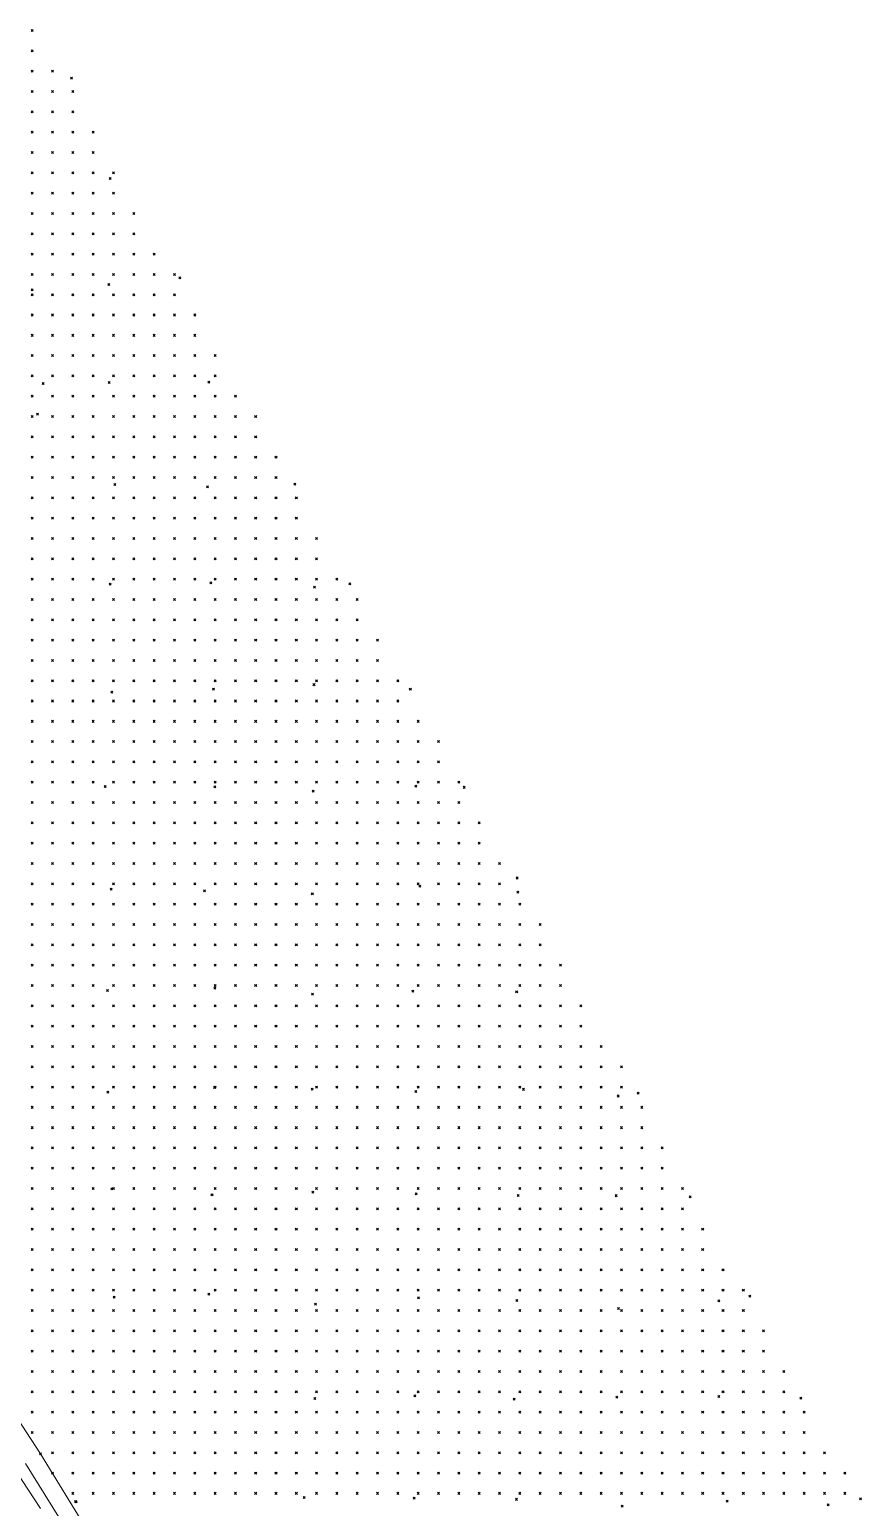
# Model space of a CAD drawing. Header units: metres. Extents: x 441556 to 446409, y 432338 to 461058.
# Drawn here: x 445681 to 445803.8, y 434278.6 to 434496.8 of the extents above; entities that cross this region are included whole.
import ezdxf

# ---------------------------------------------------------------- set-up
doc = ezdxf.new("R2010")
doc.units = ezdxf.units.M
doc.header["$MEASUREMENT"] = 0
doc.header["$PDMODE"] = 35
doc.header["$PDSIZE"] = 0.15
for name, color, linetype, lineweight in [('DTM-BRE-RevN_GRP_CANAL IRIGATIE SUS', 2, 'Continuous', 0), ('DTM-BRE-RevN_GRP_DRUM PAMANT', 2, 'Continuous', 0), ('DTM-NOK-RevN_LIDAR_co_lidar', 91, 'Continuous', 0), ('DTM-NOK-RevN_RTK', 32, 'Continuous', 0)]:
    doc.layers.add(name, color=color, linetype=linetype, lineweight=lineweight)

msp = doc.modelspace()

# ---------------------------------------------------------------- linework, layer by layer
at = {"layer": 'DTM-BRE-RevN_GRP_CANAL IRIGATIE SUS'}
msp.add_line((445671.96, 434294.577, 320.623), (445682.566, 434278.409, 320.563), dxfattribs=at)
at = {"layer": 'DTM-BRE-RevN_GRP_DRUM PAMANT'}
for p, q in [((445673.64, 434300.14, 320.837), (445682.562, 434286.523, 320.732)), ((445687.447, 434273.697, 320.593), (445680.342, 434285.06, 320.729)), ((445682.562, 434286.523, 320.732), (445689.482, 434275.172, 320.595))]:
    msp.add_line(p, q, dxfattribs=at)
at = {"layer": 'DTM-NOK-RevN_LIDAR_co_lidar'}
for p in [(445681.338, 434496.624, 322.3), (445681.338, 434493.625, 322.178), (445681.338, 434490.625, 322.179), (445684.337, 434490.625, 322.145), (445681.338, 434487.626, 322.082), (445684.337, 434487.626, 322.104), (445687.336, 434487.626, 322.151), (445681.338, 434484.626, 322.13), (445684.337, 434484.626, 322.138), (445687.336, 434484.626, 322.157), (445681.338, 434481.627, 322.114), (445684.337, 434481.627, 322.116), (445687.336, 434481.627, 322.066), (445690.336, 434481.627, 322.027), (445681.338, 434478.628, 321.892), (445684.337, 434478.628, 321.886), (445687.336, 434478.628, 321.924), (445690.336, 434478.628, 321.979), (445681.338, 434475.628, 321.89), (445684.337, 434475.628, 321.907), (445687.336, 434475.628, 321.937), (445690.336, 434475.628, 321.985), (445693.335, 434475.628, 322.053), (445681.338, 434472.629, 321.919), (445684.337, 434472.629, 321.902), (445687.336, 434472.629, 321.878), (445690.336, 434472.629, 321.867), (445693.335, 434472.629, 321.875), (445681.338, 434469.629, 321.78), (445684.337, 434469.629, 321.726), (445687.336, 434469.629, 321.719), (445690.336, 434469.629, 321.758), (445693.335, 434469.629, 321.839), (445696.335, 434469.629, 321.886), (445681.338, 434466.63, 321.599), (445684.337, 434466.63, 321.619), (445687.336, 434466.63, 321.691), (445690.336, 434466.63, 321.786), (445693.335, 434466.63, 321.873), (445696.335, 434466.63, 321.904), (445681.338, 434463.631, 321.542), (445684.337, 434463.631, 321.608), (445687.336, 434463.631, 321.69), (445690.336, 434463.631, 321.78), (445693.335, 434463.631, 321.857), (445696.335, 434463.631, 321.855), (445699.334, 434463.631, 321.836), (445681.338, 434460.631, 321.528), (445684.337, 434460.631, 321.631), (445687.336, 434460.631, 321.716), (445690.336, 434460.631, 321.747), (445693.335, 434460.631, 321.804), (445696.335, 434460.631, 321.806), (445699.334, 434460.631, 321.795), (445702.333, 434460.631, 321.811), (445681.338, 434457.632, 321.457), (445684.337, 434457.632, 321.53), (445687.336, 434457.632, 321.673), (445690.336, 434457.632, 321.739), (445693.335, 434457.632, 321.777), (445696.335, 434457.632, 321.785), (445699.334, 434457.632, 321.799), (445702.333, 434457.632, 321.788), (445681.338, 434454.633, 321.484), (445684.337, 434454.633, 321.534), (445687.336, 434454.633, 321.668), (445690.336, 434454.633, 321.745), (445693.335, 434454.633, 321.758), (445696.335, 434454.633, 321.713), (445699.334, 434454.633, 321.686), (445702.333, 434454.633, 321.669), (445705.333, 434454.633, 321.692), (445681.338, 434451.633, 321.529), (445684.337, 434451.633, 321.585), (445687.336, 434451.633, 321.575), (445690.336, 434451.633, 321.615), (445693.335, 434451.633, 321.642), (445696.335, 434451.633, 321.606), (445699.334, 434451.633, 321.568), (445702.333, 434451.633, 321.552), (445705.333, 434451.633, 321.613), (445681.338, 434448.634, 321.515), (445684.337, 434448.634, 321.574), (445687.336, 434448.634, 321.507), (445690.336, 434448.634, 321.551), (445693.335, 434448.634, 321.562), (445696.335, 434448.634, 321.563), (445699.334, 434448.634, 321.543), (445702.333, 434448.634, 321.602), (445705.333, 434448.634, 321.671), (445708.332, 434448.634, 321.744), (445681.338, 434445.634, 321.429), (445684.337, 434445.634, 321.469), (445687.336, 434445.634, 321.506), (445690.336, 434445.634, 321.532), (445693.335, 434445.634, 321.533), (445696.335, 434445.634, 321.541), (445699.334, 434445.634, 321.491), (445702.333, 434445.634, 321.501), (445705.333, 434445.634, 321.583), (445708.332, 434445.634, 321.657), (445681.338, 434442.635, 321.513), (445684.337, 434442.635, 321.474), (445687.336, 434442.635, 321.515), (445690.336, 434442.635, 321.46), (445693.335, 434442.635, 321.461), (445696.335, 434442.635, 321.485), (445699.334, 434442.635, 321.477), (445702.333, 434442.635, 321.447), (445705.333, 434442.635, 321.452), (445708.332, 434442.635, 321.521), (445711.331, 434442.635, 321.587), (445681.338, 434439.636, 321.395), (445684.337, 434439.636, 321.403), (445687.336, 434439.636, 321.401), (445690.336, 434439.636, 321.351), (445693.335, 434439.636, 321.338), (445696.335, 434439.636, 321.363), (445699.334, 434439.636, 321.431), (445702.333, 434439.636, 321.371), (445705.333, 434439.636, 321.41), (445708.332, 434439.636, 321.476), (445711.331, 434439.636, 321.506), (445714.331, 434439.636, 321.572), (445681.338, 434436.636, 321.318), (445684.337, 434436.636, 321.314), (445687.336, 434436.636, 321.259), (445690.336, 434436.636, 321.255), (445693.335, 434436.636, 321.24), (445696.335, 434436.636, 321.286), (445699.334, 434436.636, 321.344), (445702.333, 434436.636, 321.37), (445705.333, 434436.636, 321.407), (445708.332, 434436.636, 321.444), (445711.331, 434436.636, 321.452), (445714.331, 434436.636, 321.493), (445681.338, 434433.637, 321.313), (445684.337, 434433.637, 321.238), (445687.336, 434433.637, 321.204), (445690.336, 434433.637, 321.229), (445693.335, 434433.637, 321.223), (445696.335, 434433.637, 321.168), (445699.334, 434433.637, 321.227), (445702.333, 434433.637, 321.328), (445705.333, 434433.637, 321.301), (445708.332, 434433.637, 321.322), (445711.331, 434433.637, 321.403), (445714.331, 434433.637, 321.492), (445717.33, 434433.637, 321.555), (445681.338, 434430.637, 321.175), (445684.337, 434430.637, 321.113), (445687.336, 434430.637, 321.116), (445690.336, 434430.637, 321.158), (445693.335, 434430.637, 321.23), (445696.335, 434430.637, 321.214), (445699.334, 434430.637, 321.245), (445702.333, 434430.637, 321.275), (445705.333, 434430.637, 321.291), (445708.332, 434430.637, 321.312), (445711.331, 434430.637, 321.363), (445714.331, 434430.637, 321.438), (445717.33, 434430.637, 321.484), (445681.338, 434427.638, 321.12), (445684.337, 434427.638, 321.08), (445687.336, 434427.638, 321.02), (445690.336, 434427.638, 320.991), (445693.335, 434427.638, 321.095), (445696.335, 434427.638, 321.179), (445699.334, 434427.638, 321.256), (445702.333, 434427.638, 321.261), (445705.333, 434427.638, 321.313), (445708.332, 434427.638, 321.331), (445711.331, 434427.638, 321.356), (445714.331, 434427.638, 321.393), (445717.33, 434427.638, 321.371), (445720.33, 434427.638, 321.391), (445681.338, 434424.639, 321.11), (445684.337, 434424.639, 321.057), (445687.336, 434424.639, 320.971), (445690.336, 434424.639, 320.904), (445693.335, 434424.639, 320.956), (445696.335, 434424.639, 321.095), (445699.334, 434424.639, 321.185), (445702.333, 434424.639, 321.224), (445705.333, 434424.639, 321.27), (445708.332, 434424.639, 321.272), (445711.331, 434424.639, 321.226), (445714.331, 434424.639, 321.191), (445717.33, 434424.639, 321.236), (445720.33, 434424.639, 321.268), (445681.338, 434421.639, 321.046), (445684.337, 434421.639, 320.95), (445687.336, 434421.639, 320.898), (445690.336, 434421.639, 320.873), (445693.335, 434421.639, 320.904), (445696.335, 434421.639, 320.985), (445699.334, 434421.639, 321.039), (445702.333, 434421.639, 321.05), (445705.333, 434421.639, 321.052), (445708.332, 434421.639, 321.112), (445711.331, 434421.639, 321.108), (445714.331, 434421.639, 321.087), (445717.33, 434421.639, 321.149), (445720.33, 434421.639, 321.22), (445723.329, 434421.639, 321.333), (445681.338, 434418.64, 320.958), (445684.337, 434418.64, 320.928), (445687.336, 434418.64, 320.899), (445690.336, 434418.64, 320.926), (445693.335, 434418.64, 320.908), (445696.335, 434418.64, 320.897), (445699.334, 434418.64, 320.937), (445702.333, 434418.64, 320.976), (445705.333, 434418.64, 321.007), (445708.332, 434418.64, 321.014), (445711.331, 434418.64, 321.028), (445714.331, 434418.64, 321.081), (445717.33, 434418.64, 321.17), (445720.33, 434418.64, 321.266), (445723.329, 434418.64, 321.368), (445681.338, 434415.641, 320.959), (445684.337, 434415.641, 320.972), (445687.336, 434415.641, 320.984), (445690.336, 434415.641, 320.979), (445693.335, 434415.641, 320.968), (445696.335, 434415.641, 320.941), (445699.334, 434415.641, 320.952), (445702.333, 434415.641, 320.959), (445705.333, 434415.641, 320.998), (445708.332, 434415.641, 321.039), (445711.331, 434415.641, 321.095), (445714.331, 434415.641, 321.159), (445717.33, 434415.641, 321.243), (445720.33, 434415.641, 321.343), (445723.329, 434415.641, 321.391), (445726.328, 434415.641, 321.453), (445681.338, 434412.641, 321.076), (445684.337, 434412.641, 321.119), (445687.336, 434412.641, 321.084), (445690.336, 434412.641, 320.987), (445693.335, 434412.641, 321.027), (445696.335, 434412.641, 321.048), (445699.334, 434412.641, 321.044), (445702.333, 434412.641, 321.046), (445705.333, 434412.641, 321.032), (445708.332, 434412.641, 321.051), (445711.331, 434412.641, 321.139), (445714.331, 434412.641, 321.233), (445717.33, 434412.641, 321.347), (445720.33, 434412.641, 321.461), (445723.329, 434412.641, 321.408), (445726.328, 434412.641, 321.41), (445729.328, 434412.641, 321.432), (445681.338, 434409.642, 320.99), (445684.337, 434409.642, 320.944), (445687.336, 434409.642, 320.924), (445690.336, 434409.642, 320.931), (445693.335, 434409.642, 321.07), (445696.335, 434409.642, 321.075), (445699.334, 434409.642, 321.046), (445702.333, 434409.642, 321.061), (445705.333, 434409.642, 321.12), (445708.332, 434409.642, 321.193), (445711.331, 434409.642, 321.24), (445714.331, 434409.642, 321.301), (445717.33, 434409.642, 321.333), (445720.33, 434409.642, 321.36), (445723.329, 434409.642, 321.316), (445726.328, 434409.642, 321.306), (445729.328, 434409.642, 321.359), (445681.338, 434406.642, 320.888), (445684.337, 434406.642, 320.903), (445687.336, 434406.642, 320.94), (445690.336, 434406.642, 321.042), (445693.335, 434406.642, 321.144), (445696.335, 434406.642, 321.152), (445699.334, 434406.642, 321.067), (445702.333, 434406.642, 321.113), (445705.333, 434406.642, 321.186), (445708.332, 434406.642, 321.236), (445711.331, 434406.642, 321.288), (445714.331, 434406.642, 321.336), (445717.33, 434406.642, 321.328), (445720.33, 434406.642, 321.305), (445723.329, 434406.642, 321.289), (445726.328, 434406.642, 321.313), (445729.328, 434406.642, 321.362), (445732.327, 434406.642, 321.431), (445681.338, 434403.643, 320.898), (445684.337, 434403.643, 320.818), (445687.336, 434403.643, 320.85), (445690.336, 434403.643, 320.985), (445693.335, 434403.643, 321.155), (445696.335, 434403.643, 321.248), (445699.334, 434403.643, 321.191), (445702.333, 434403.643, 321.136), (445705.333, 434403.643, 321.17), (445708.332, 434403.643, 321.259), (445711.331, 434403.643, 321.339), (445714.331, 434403.643, 321.339), (445717.33, 434403.643, 321.317), (445720.33, 434403.643, 321.272), (445723.329, 434403.643, 321.287), (445726.328, 434403.643, 321.287), (445729.328, 434403.643, 321.312), (445732.327, 434403.643, 321.373), (445681.338, 434400.644, 320.73), (445684.337, 434400.644, 320.708), (445687.336, 434400.644, 320.758), (445690.336, 434400.644, 320.898), (445693.335, 434400.644, 321.06), (445696.335, 434400.644, 321.222), (445699.334, 434400.644, 321.234), (445702.333, 434400.644, 321.224), (445705.333, 434400.644, 321.277), (445708.332, 434400.644, 321.281), (445711.331, 434400.644, 321.304), (445714.331, 434400.644, 321.3), (445717.33, 434400.644, 321.272), (445720.33, 434400.644, 321.241), (445723.329, 434400.644, 321.274), (445726.328, 434400.644, 321.305), (445729.328, 434400.644, 321.295), (445732.327, 434400.644, 321.36), (445735.327, 434400.644, 321.427), (445681.338, 434397.644, 320.686), (445684.337, 434397.644, 320.759), (445687.336, 434397.644, 320.839), (445690.336, 434397.644, 320.893), (445693.335, 434397.644, 321.009), (445696.335, 434397.644, 321.094), (445699.334, 434397.644, 321.188), (445702.333, 434397.644, 321.269), (445705.333, 434397.644, 321.251), (445708.332, 434397.644, 321.225), (445711.331, 434397.644, 321.22), (445714.331, 434397.644, 321.251), (445717.33, 434397.644, 321.282), (445720.33, 434397.644, 321.304), (445723.329, 434397.644, 321.271), (445726.328, 434397.644, 321.33), (445729.328, 434397.644, 321.332), (445732.327, 434397.644, 321.318), (445735.327, 434397.644, 321.372), (445681.338, 434394.645, 320.673), (445684.337, 434394.645, 320.8), (445687.336, 434394.645, 320.874), (445690.336, 434394.645, 320.91), (445693.335, 434394.645, 320.991), (445696.335, 434394.645, 321.045), (445699.334, 434394.645, 321.037), (445702.333, 434394.645, 321.084), (445705.333, 434394.645, 321.157), (445708.332, 434394.645, 321.237), (445711.331, 434394.645, 321.254), (445714.331, 434394.645, 321.223), (445717.33, 434394.645, 321.226), (445720.33, 434394.645, 321.246), (445723.329, 434394.645, 321.239), (445726.328, 434394.645, 321.245), (445729.328, 434394.645, 321.237), (445732.327, 434394.645, 321.256), (445735.327, 434394.645, 321.346), (445738.326, 434394.645, 321.418), (445681.338, 434391.646, 320.807), (445684.337, 434391.646, 320.866), (445687.336, 434391.646, 320.855), (445690.336, 434391.646, 320.844), (445693.335, 434391.646, 320.902), (445696.335, 434391.646, 320.925), (445699.334, 434391.646, 320.961), (445702.333, 434391.646, 321.04), (445705.333, 434391.646, 321.122), (445708.332, 434391.646, 321.19), (445711.331, 434391.646, 321.14), (445714.331, 434391.646, 321.121), (445717.33, 434391.646, 321.13), (445720.33, 434391.646, 321.157), (445723.329, 434391.646, 321.142), (445726.328, 434391.646, 321.193), (445729.328, 434391.646, 321.239), (445732.327, 434391.646, 321.333), (445735.327, 434391.646, 321.405), (445738.326, 434391.646, 321.45), (445741.325, 434391.646, 321.474), (445681.338, 434388.646, 320.758), (445684.337, 434388.646, 320.789), (445687.336, 434388.646, 320.756), (445690.336, 434388.646, 320.763), (445693.335, 434388.646, 320.839), (445696.335, 434388.646, 320.878), (445699.334, 434388.646, 320.911), (445702.333, 434388.646, 320.97), (445705.333, 434388.646, 321.023), (445708.332, 434388.646, 321.048), (445711.331, 434388.646, 321.027), (445714.331, 434388.646, 321.064), (445717.33, 434388.646, 321.115), (445720.33, 434388.646, 321.115), (445723.329, 434388.646, 321.119), (445726.328, 434388.646, 321.123), (445729.328, 434388.646, 321.179), (445732.327, 434388.646, 321.227), (445735.327, 434388.646, 321.28), (445738.326, 434388.646, 321.349), (445741.325, 434388.646, 321.356), (445681.338, 434385.647, 320.721), (445684.337, 434385.647, 320.744), (445687.336, 434385.647, 320.754), (445690.336, 434385.647, 320.789), (445693.335, 434385.647, 320.826), (445696.335, 434385.647, 320.852), (445699.334, 434385.647, 320.835), (445702.333, 434385.647, 320.878), (445705.333, 434385.647, 320.945), (445708.332, 434385.647, 321.034), (445711.331, 434385.647, 321.075), (445714.331, 434385.647, 321.112), (445717.33, 434385.647, 321.1), (445720.33, 434385.647, 321.041), (445723.329, 434385.647, 320.963), (445726.328, 434385.647, 320.971), (445729.328, 434385.647, 321.055), (445732.327, 434385.647, 321.087), (445735.327, 434385.647, 321.14), (445738.326, 434385.647, 321.245), (445741.325, 434385.647, 321.32), (445744.325, 434385.647, 321.403), (445681.338, 434382.647, 320.774), (445684.337, 434382.647, 320.809), (445687.336, 434382.647, 320.742), (445690.336, 434382.647, 320.759), (445693.335, 434382.647, 320.797), (445696.335, 434382.647, 320.826), (445699.334, 434382.647, 320.894), (445702.333, 434382.647, 320.985), (445705.333, 434382.647, 321.021), (445708.332, 434382.647, 321.08), (445711.331, 434382.647, 321.071), (445714.331, 434382.647, 321.065), (445717.33, 434382.647, 321.001), (445720.33, 434382.647, 320.899), (445723.329, 434382.647, 320.809), (445726.328, 434382.647, 320.797), (445729.328, 434382.647, 320.918), (445732.327, 434382.647, 321.06), (445735.327, 434382.647, 321.176), (445738.326, 434382.647, 321.272), (445741.325, 434382.647, 321.363), (445744.325, 434382.647, 321.44), (445681.338, 434379.648, 320.832), (445684.337, 434379.648, 320.77), (445687.336, 434379.648, 320.727), (445690.336, 434379.648, 320.783), (445693.335, 434379.648, 320.805), (445696.335, 434379.648, 320.912), (445699.334, 434379.648, 320.996), (445702.333, 434379.648, 321.012), (445705.333, 434379.648, 320.914), (445708.332, 434379.648, 320.896), (445711.331, 434379.648, 320.877), (445714.331, 434379.648, 320.889), (445717.33, 434379.648, 320.841), (445720.33, 434379.648, 320.822), (445723.329, 434379.648, 320.801), (445726.328, 434379.648, 320.833), (445729.328, 434379.648, 320.915), (445732.327, 434379.648, 321.082), (445735.327, 434379.648, 321.168), (445738.326, 434379.648, 321.259), (445741.325, 434379.648, 321.337), (445744.325, 434379.648, 321.378), (445747.324, 434379.648, 321.455), (445681.338, 434376.649, 320.816), (445684.337, 434376.649, 320.745), (445687.336, 434376.649, 320.785), (445690.336, 434376.649, 320.865), (445693.335, 434376.649, 320.92), (445696.335, 434376.649, 321.053), (445699.334, 434376.649, 320.981), (445702.333, 434376.649, 320.888), (445705.333, 434376.649, 320.768), (445708.332, 434376.649, 320.791), (445711.331, 434376.649, 320.867), (445714.331, 434376.649, 320.909), (445717.33, 434376.649, 320.876), (445720.33, 434376.649, 320.791), (445723.329, 434376.649, 320.815), (445726.328, 434376.649, 320.872), (445729.328, 434376.649, 320.935), (445732.327, 434376.649, 321.035), (445735.327, 434376.649, 321.112), (445738.326, 434376.649, 321.186), (445741.325, 434376.649, 321.204), (445744.325, 434376.649, 321.243), (445747.324, 434376.649, 321.332), (445681.338, 434373.649, 320.83), (445684.337, 434373.649, 320.84), (445687.336, 434373.649, 320.863), (445690.336, 434373.649, 320.842), (445693.335, 434373.649, 320.874), (445696.335, 434373.649, 321.01), (445699.334, 434373.649, 320.858), (445702.333, 434373.649, 320.774), (445705.333, 434373.649, 320.798), (445708.332, 434373.649, 320.85), (445711.331, 434373.649, 320.855), (445714.331, 434373.649, 320.885), (445717.33, 434373.649, 320.867), (445720.33, 434373.649, 320.827), (445723.329, 434373.649, 320.865), (445726.328, 434373.649, 320.924), (445729.328, 434373.649, 320.946), (445732.327, 434373.649, 320.982), (445735.327, 434373.649, 321.025), (445738.326, 434373.649, 321.046), (445741.325, 434373.649, 321.057), (445744.325, 434373.649, 321.075), (445747.324, 434373.649, 321.08), (445750.323, 434373.649, 321.145), (445681.338, 434370.65, 320.884), (445684.337, 434370.65, 320.878), (445687.336, 434370.65, 320.825), (445690.336, 434370.65, 320.808), (445693.335, 434370.65, 320.721), (445696.335, 434370.65, 320.775), (445699.334, 434370.65, 320.73), (445702.333, 434370.65, 320.719), (445705.333, 434370.65, 320.786), (445708.332, 434370.65, 320.852), (445711.331, 434370.65, 320.87), (445714.331, 434370.65, 320.882), (445717.33, 434370.65, 320.833), (445720.33, 434370.65, 320.807), (445723.329, 434370.65, 320.846), (445726.328, 434370.65, 320.908), (445729.328, 434370.65, 320.918), (445732.327, 434370.65, 320.885), (445735.327, 434370.65, 320.868), (445738.326, 434370.65, 320.892), (445741.325, 434370.65, 320.921), (445744.325, 434370.65, 320.95), (445747.324, 434370.65, 320.98), (445750.323, 434370.65, 321.031), (445681.338, 434367.65, 320.864), (445684.337, 434367.65, 320.848), (445687.336, 434367.65, 320.758), (445690.336, 434367.65, 320.769), (445693.335, 434367.65, 320.683), (445696.335, 434367.65, 320.746), (445699.334, 434367.65, 320.753), (445702.333, 434367.65, 320.713), (445705.333, 434367.65, 320.786), (445708.332, 434367.65, 320.894), (445711.331, 434367.65, 320.867), (445714.331, 434367.65, 320.843), (445717.33, 434367.65, 320.775), (445720.33, 434367.65, 320.732), (445723.329, 434367.65, 320.71), (445726.328, 434367.65, 320.676), (445729.328, 434367.65, 320.662), (445732.327, 434367.65, 320.671), (445735.327, 434367.65, 320.769), (445738.326, 434367.65, 320.832), (445741.325, 434367.65, 320.946), (445744.325, 434367.65, 320.946), (445747.324, 434367.65, 320.963), (445750.323, 434367.65, 321.01), (445753.323, 434367.65, 321.017), (445681.338, 434364.651, 320.853), (445684.337, 434364.651, 320.811), (445687.336, 434364.651, 320.751), (445690.336, 434364.651, 320.725), (445693.335, 434364.651, 320.7), (445696.335, 434364.651, 320.767), (445699.334, 434364.651, 320.777), (445702.333, 434364.651, 320.727), (445705.333, 434364.651, 320.78), (445708.332, 434364.651, 320.855), (445711.331, 434364.651, 320.816), (445714.331, 434364.651, 320.776), (445717.33, 434364.651, 320.686), (445720.33, 434364.651, 320.562), (445723.329, 434364.651, 320.583), (445726.328, 434364.651, 320.594), (445729.328, 434364.651, 320.665), (445732.327, 434364.651, 320.694), (445735.327, 434364.651, 320.722), (445738.326, 434364.651, 320.81), (445741.325, 434364.651, 320.937), (445744.325, 434364.651, 320.964), (445747.324, 434364.651, 321.01), (445750.323, 434364.651, 321.032), (445753.323, 434364.651, 320.969), (445756.322, 434364.651, 320.93), (445681.338, 434361.652, 320.856), (445684.337, 434361.652, 320.785), (445687.336, 434361.652, 320.769), (445690.336, 434361.652, 320.769), (445693.335, 434361.652, 320.759), (445696.335, 434361.652, 320.833), (445699.334, 434361.652, 320.827), (445702.333, 434361.652, 320.707), (445705.333, 434361.652, 320.688), (445708.332, 434361.652, 320.681), (445711.331, 434361.652, 320.647), (445714.331, 434361.652, 320.579), (445717.33, 434361.652, 320.559), (445720.33, 434361.652, 320.632), (445723.329, 434361.652, 320.69), (445726.328, 434361.652, 320.686), (445729.328, 434361.652, 320.709), (445732.327, 434361.652, 320.741), (445735.327, 434361.652, 320.804), (445738.326, 434361.652, 320.845), (445741.325, 434361.652, 320.911), (445744.325, 434361.652, 320.945), (445747.324, 434361.652, 320.907), (445750.323, 434361.652, 320.875), (445753.323, 434361.652, 320.883), (445756.322, 434361.652, 320.897), (445681.338, 434358.652, 320.91), (445684.337, 434358.652, 320.875), (445687.336, 434358.652, 320.82), (445690.336, 434358.652, 320.804), (445693.335, 434358.652, 320.769), (445696.335, 434358.652, 320.699), (445699.334, 434358.652, 320.643), (445702.333, 434358.652, 320.632), (445705.333, 434358.652, 320.685), (445708.332, 434358.652, 320.609), (445711.331, 434358.652, 320.547), (445714.331, 434358.652, 320.491), (445717.33, 434358.652, 320.528), (445720.33, 434358.652, 320.584), (445723.329, 434358.652, 320.754), (445726.328, 434358.652, 320.789), (445729.328, 434358.652, 320.769), (445732.327, 434358.652, 320.766), (445735.327, 434358.652, 320.8), (445738.326, 434358.652, 320.702), (445741.325, 434358.652, 320.628), (445744.325, 434358.652, 320.66), (445747.324, 434358.652, 320.731), (445750.323, 434358.652, 320.733), (445753.323, 434358.652, 320.761), (445756.322, 434358.652, 320.681), (445759.322, 434358.652, 320.563), (445681.338, 434355.653, 320.952), (445684.337, 434355.653, 320.939), (445687.336, 434355.653, 320.956), (445690.336, 434355.653, 320.799), (445693.335, 434355.653, 320.685), (445696.335, 434355.653, 320.571), (445699.334, 434355.653, 320.561), (445702.333, 434355.653, 320.647), (445705.333, 434355.653, 320.732), (445708.332, 434355.653, 320.559), (445711.331, 434355.653, 320.46), (445714.331, 434355.653, 320.44), (445717.33, 434355.653, 320.464), (445720.33, 434355.653, 320.584), (445723.329, 434355.653, 320.678), (445726.328, 434355.653, 320.743), (445729.328, 434355.653, 320.736), (445732.327, 434355.653, 320.595), (445735.327, 434355.653, 320.586), (445738.326, 434355.653, 320.565), (445741.325, 434355.653, 320.527), (445744.325, 434355.653, 320.488), (445747.324, 434355.653, 320.507), (445750.323, 434355.653, 320.52), (445753.323, 434355.653, 320.558), (445756.322, 434355.653, 320.55), (445759.322, 434355.653, 320.597), (445681.338, 434352.654, 320.914), (445684.337, 434352.654, 320.886), (445687.336, 434352.654, 320.901), (445690.336, 434352.654, 320.739), (445693.335, 434352.654, 320.548), (445696.335, 434352.654, 320.52), (445699.334, 434352.654, 320.582), (445702.333, 434352.654, 320.752), (445705.333, 434352.654, 320.733), (445708.332, 434352.654, 320.516), (445711.331, 434352.654, 320.389), (445714.331, 434352.654, 320.334), (445717.33, 434352.654, 320.406), (445720.33, 434352.654, 320.614), (445723.329, 434352.654, 320.665), (445726.328, 434352.654, 320.608), (445729.328, 434352.654, 320.549), (445732.327, 434352.654, 320.46), (445735.327, 434352.654, 320.442), (445738.326, 434352.654, 320.486), (445741.325, 434352.654, 320.463), (445744.325, 434352.654, 320.416), (445747.324, 434352.654, 320.449), (445750.323, 434352.654, 320.532), (445753.323, 434352.654, 320.548), (445756.322, 434352.654, 320.541), (445759.322, 434352.654, 320.569), (445762.321, 434352.654, 320.599), (445681.338, 434349.654, 321.012), (445684.337, 434349.654, 320.941), (445687.336, 434349.654, 320.973), (445690.336, 434349.654, 320.823), (445693.335, 434349.654, 320.541), (445696.335, 434349.654, 320.514), (445699.334, 434349.654, 320.552), (445702.333, 434349.654, 320.64), (445705.333, 434349.654, 320.515), (445708.332, 434349.654, 320.345), (445711.331, 434349.654, 320.313), (445714.331, 434349.654, 320.379), (445717.33, 434349.654, 320.44), (445720.33, 434349.654, 320.564), (445723.329, 434349.654, 320.607), (445726.328, 434349.654, 320.513), (445729.328, 434349.654, 320.466), (445732.327, 434349.654, 320.35), (445735.327, 434349.654, 320.347), (445738.326, 434349.654, 320.415), (445741.325, 434349.654, 320.433), (445744.325, 434349.654, 320.406), (445747.324, 434349.654, 320.385), (445750.323, 434349.654, 320.488), (445753.323, 434349.654, 320.472), (445756.322, 434349.654, 320.47), (445759.322, 434349.654, 320.549), (445762.321, 434349.654, 320.631), (445681.338, 434346.655, 321.172), (445684.337, 434346.655, 321.112), (445687.336, 434346.655, 321.036), (445690.336, 434346.655, 320.907), (445693.335, 434346.655, 320.667), (445696.335, 434346.655, 320.512), (445699.334, 434346.655, 320.619), (445702.333, 434346.655, 320.656), (445705.333, 434346.655, 320.474), (445708.332, 434346.655, 320.309), (445711.331, 434346.655, 320.355), (445714.331, 434346.655, 320.376), (445717.33, 434346.655, 320.341), (445720.33, 434346.655, 320.413), (445723.329, 434346.655, 320.521), (445726.328, 434346.655, 320.322), (445729.328, 434346.655, 320.271), (445732.327, 434346.655, 320.28), (445735.327, 434346.655, 320.409), (445738.326, 434346.655, 320.429), (445741.325, 434346.655, 320.381), (445744.325, 434346.655, 320.37), (445747.324, 434346.655, 320.442), (445750.323, 434346.655, 320.522), (445753.323, 434346.655, 320.488), (445756.322, 434346.655, 320.462), (445759.322, 434346.655, 320.499), (445762.321, 434346.655, 320.597), (445765.32, 434346.655, 320.672), (445681.338, 434343.655, 321.222), (445684.337, 434343.655, 321.129), (445687.336, 434343.655, 320.935), (445690.336, 434343.655, 320.739), (445693.335, 434343.655, 320.581), (445696.335, 434343.655, 320.496), (445699.334, 434343.655, 320.534), (445702.333, 434343.655, 320.726), (445705.333, 434343.655, 320.643), (445708.332, 434343.655, 320.431), (445711.331, 434343.655, 320.291), (445714.331, 434343.655, 320.219), (445717.33, 434343.655, 320.223), (445720.33, 434343.655, 320.249), (445723.329, 434343.655, 320.333), (445726.328, 434343.655, 320.372), (445729.328, 434343.655, 320.275), (445732.327, 434343.655, 320.293), (445735.327, 434343.655, 320.354), (445738.326, 434343.655, 320.399), (445741.325, 434343.655, 320.427), (445744.325, 434343.655, 320.44), (445747.324, 434343.655, 320.46), (445750.323, 434343.655, 320.476), (445753.323, 434343.655, 320.487), (445756.322, 434343.655, 320.462), (445759.322, 434343.655, 320.467), (445762.321, 434343.655, 320.508), (445765.32, 434343.655, 320.565), (445768.32, 434343.655, 320.605), (445681.338, 434340.656, 320.919), (445684.337, 434340.656, 320.764), (445687.336, 434340.656, 320.695), (445690.336, 434340.656, 320.655), (445693.335, 434340.656, 320.649), (445696.335, 434340.656, 320.653), (445699.334, 434340.656, 320.534), (445702.333, 434340.656, 320.715), (445705.333, 434340.656, 320.657), (445708.332, 434340.656, 320.418), (445711.331, 434340.656, 320.296), (445714.331, 434340.656, 320.168), (445717.33, 434340.656, 320.196), (445720.33, 434340.656, 320.252), (445723.329, 434340.656, 320.335), (445726.328, 434340.656, 320.344), (445729.328, 434340.656, 320.307), (445732.327, 434340.656, 320.285), (445735.327, 434340.656, 320.337), (445738.326, 434340.656, 320.416), (445741.325, 434340.656, 320.459), (445744.325, 434340.656, 320.481), (445747.324, 434340.656, 320.473), (445750.323, 434340.656, 320.47), (445753.323, 434340.656, 320.442), (445756.322, 434340.656, 320.467), (445759.322, 434340.656, 320.475), (445762.321, 434340.656, 320.469), (445765.32, 434340.656, 320.51), (445768.32, 434340.656, 320.58), (445681.338, 434337.657, 320.819), (445684.337, 434337.657, 320.604), (445687.336, 434337.657, 320.609), (445690.336, 434337.657, 320.708), (445693.335, 434337.657, 320.775), (445696.335, 434337.657, 320.668), (445699.334, 434337.657, 320.458), (445702.333, 434337.657, 320.468), (445705.333, 434337.657, 320.602), (445708.332, 434337.657, 320.65), (445711.331, 434337.657, 320.543), (445714.331, 434337.657, 320.329), (445717.33, 434337.657, 320.341), (445720.33, 434337.657, 320.324), (445723.329, 434337.657, 320.412), (445726.328, 434337.657, 320.478), (445729.328, 434337.657, 320.372), (445732.327, 434337.657, 320.319), (445735.327, 434337.657, 320.378), (445738.326, 434337.657, 320.394), (445741.325, 434337.657, 320.413), (445744.325, 434337.657, 320.42), (445747.324, 434337.657, 320.418), (445750.323, 434337.657, 320.392), (445753.323, 434337.657, 320.423), (445756.322, 434337.657, 320.485), (445759.322, 434337.657, 320.48), (445762.321, 434337.657, 320.473), (445765.32, 434337.657, 320.525), (445768.32, 434337.657, 320.569), (445771.319, 434337.657, 320.628), (445681.338, 434334.657, 320.958), (445684.337, 434334.657, 320.856), (445687.336, 434334.657, 320.666), (445690.336, 434334.657, 320.675), (445693.335, 434334.657, 320.645), (445696.335, 434334.657, 320.577), (445699.334, 434334.657, 320.652), (445702.333, 434334.657, 320.774), (445705.333, 434334.657, 320.768), (445708.332, 434334.657, 320.67), (445711.331, 434334.657, 320.395), (445714.331, 434334.657, 320.399), (445717.33, 434334.657, 320.477), (445720.33, 434334.657, 320.492), (445723.329, 434334.657, 320.55), (445726.328, 434334.657, 320.51), (445729.328, 434334.657, 320.433), (445732.327, 434334.657, 320.401), (445735.327, 434334.657, 320.326), (445738.326, 434334.657, 320.3), (445741.325, 434334.657, 320.318), (445744.325, 434334.657, 320.349), (445747.324, 434334.657, 320.375), (445750.323, 434334.657, 320.423), (445753.323, 434334.657, 320.442), (445756.322, 434334.657, 320.442), (445759.322, 434334.657, 320.434), (445762.321, 434334.657, 320.439), (445765.32, 434334.657, 320.462), (445768.32, 434334.657, 320.517), (445771.319, 434334.657, 320.638), (445681.338, 434331.658, 321.18), (445684.337, 434331.658, 321.09), (445687.336, 434331.658, 320.703), (445690.336, 434331.658, 320.563), (445693.335, 434331.658, 320.595), (445696.335, 434331.658, 320.67), (445699.334, 434331.658, 320.842), (445702.333, 434331.658, 320.816), (445705.333, 434331.658, 320.631), (445708.332, 434331.658, 320.591), (445711.331, 434331.658, 320.536), (445714.331, 434331.658, 320.541), (445717.33, 434331.658, 320.549), (445720.33, 434331.658, 320.499), (445723.329, 434331.658, 320.437), (445726.328, 434331.658, 320.423), (445729.328, 434331.658, 320.458), (445732.327, 434331.658, 320.475), (445735.327, 434331.658, 320.363), (445738.326, 434331.658, 320.317), (445741.325, 434331.658, 320.354), (445744.325, 434331.658, 320.368), (445747.324, 434331.658, 320.397), (445750.323, 434331.658, 320.459), (445753.323, 434331.658, 320.439), (445756.322, 434331.658, 320.428), (445759.322, 434331.658, 320.467), (445762.321, 434331.658, 320.479), (445765.32, 434331.658, 320.494), (445768.32, 434331.658, 320.516), (445771.319, 434331.658, 320.598), (445774.319, 434331.658, 320.625), (445681.338, 434328.658, 321.033), (445684.337, 434328.658, 320.726), (445687.336, 434328.658, 320.729), (445690.336, 434328.658, 320.834), (445693.335, 434328.658, 320.76), (445696.335, 434328.658, 320.652), (445699.334, 434328.658, 320.7), (445702.333, 434328.658, 320.691), (445705.333, 434328.658, 320.687), (445708.332, 434328.658, 320.683), (445711.331, 434328.658, 320.652), (445714.331, 434328.658, 320.525), (445717.33, 434328.658, 320.453), (445720.33, 434328.658, 320.42), (445723.329, 434328.658, 320.424), (445726.328, 434328.658, 320.403), (445729.328, 434328.658, 320.389), (445732.327, 434328.658, 320.384), (445735.327, 434328.658, 320.348), (445738.326, 434328.658, 320.303), (445741.325, 434328.658, 320.346), (445744.325, 434328.658, 320.344), (445747.324, 434328.658, 320.381), (445750.323, 434328.658, 320.424), (445753.323, 434328.658, 320.456), (445756.322, 434328.658, 320.533), (445759.322, 434328.658, 320.668), (445762.321, 434328.658, 320.592), (445765.32, 434328.658, 320.581), (445768.32, 434328.658, 320.524), (445771.319, 434328.658, 320.493), (445774.319, 434328.658, 320.521), (445681.338, 434325.659, 320.793), (445684.337, 434325.659, 320.845), (445687.336, 434325.659, 320.926), (445690.336, 434325.659, 320.871), (445693.335, 434325.659, 320.654), (445696.335, 434325.659, 320.676), (445699.334, 434325.659, 320.7), (445702.333, 434325.659, 320.68), (445705.333, 434325.659, 320.65), (445708.332, 434325.659, 320.577), (445711.331, 434325.659, 320.488), (445714.331, 434325.659, 320.498), (445717.33, 434325.659, 320.473), (445720.33, 434325.659, 320.433), (445723.329, 434325.659, 320.417), (445726.328, 434325.659, 320.458), (445729.328, 434325.659, 320.469), (445732.327, 434325.659, 320.422), (445735.327, 434325.659, 320.387), (445738.326, 434325.659, 320.393), (445741.325, 434325.659, 320.404), (445744.325, 434325.659, 320.395), (445747.324, 434325.659, 320.402), (445750.323, 434325.659, 320.475), (445753.323, 434325.659, 320.448), (445756.322, 434325.659, 320.478), (445759.322, 434325.659, 320.523), (445762.321, 434325.659, 320.479), (445765.32, 434325.659, 320.468), (445768.32, 434325.659, 320.477), (445771.319, 434325.659, 320.492), (445774.319, 434325.659, 320.509), (445777.318, 434325.659, 320.527), (445681.338, 434322.66, 320.995), (445684.337, 434322.66, 321.092), (445687.336, 434322.66, 321.117), (445690.336, 434322.66, 320.84), (445693.335, 434322.66, 320.719), (445696.335, 434322.66, 320.736), (445699.334, 434322.66, 320.656), (445702.333, 434322.66, 320.562), (445705.333, 434322.66, 320.473), (445708.332, 434322.66, 320.416), (445711.331, 434322.66, 320.387), (445714.331, 434322.66, 320.323), (445717.33, 434322.66, 320.291), (445720.33, 434322.66, 320.453), (445723.329, 434322.66, 320.766), (445726.328, 434322.66, 320.701), (445729.328, 434322.66, 320.549), (445732.327, 434322.66, 320.425), (445735.327, 434322.66, 320.44), (445738.326, 434322.66, 320.502), (445741.325, 434322.66, 320.461), (445744.325, 434322.66, 320.477), (445747.324, 434322.66, 320.485), (445750.323, 434322.66, 320.512), (445753.323, 434322.66, 320.487), (445756.322, 434322.66, 320.47), (445759.322, 434322.66, 320.49), (445762.321, 434322.66, 320.507), (445765.32, 434322.66, 320.506), (445768.32, 434322.66, 320.51), (445771.319, 434322.66, 320.484), (445774.319, 434322.66, 320.419), (445777.318, 434322.66, 320.41), (445681.338, 434319.66, 321.128), (445684.337, 434319.66, 321.166), (445687.336, 434319.66, 321.285), (445690.336, 434319.66, 321.156), (445693.335, 434319.66, 320.651), (445696.335, 434319.66, 320.51), (445699.334, 434319.66, 320.531), (445702.333, 434319.66, 320.473), (445705.333, 434319.66, 320.335), (445708.332, 434319.66, 320.199), (445711.331, 434319.66, 320.15), (445714.331, 434319.66, 320.229), (445717.33, 434319.66, 320.497), (445720.33, 434319.66, 320.847), (445723.329, 434319.66, 320.955), (445726.328, 434319.66, 320.745), (445729.328, 434319.66, 320.638), (445732.327, 434319.66, 320.463), (445735.327, 434319.66, 320.379), (445738.326, 434319.66, 320.447), (445741.325, 434319.66, 320.448), (445744.325, 434319.66, 320.518), (445747.324, 434319.66, 320.542), (445750.323, 434319.66, 320.555), (445753.323, 434319.66, 320.514), (445756.322, 434319.66, 320.529), (445759.322, 434319.66, 320.557), (445762.321, 434319.66, 320.574), (445765.32, 434319.66, 320.498), (445768.32, 434319.66, 320.476), (445771.319, 434319.66, 320.426), (445774.319, 434319.66, 320.419), (445777.318, 434319.66, 320.464), (445780.317, 434319.66, 320.593), (445681.338, 434316.661, 321.248), (445684.337, 434316.661, 320.887), (445687.336, 434316.661, 320.727), (445690.336, 434316.661, 320.586), (445693.335, 434316.661, 320.478), (445696.335, 434316.661, 320.477), (445699.334, 434316.661, 320.471), (445702.333, 434316.661, 320.349), (445705.333, 434316.661, 320.274), (445708.332, 434316.661, 320.474), (445711.331, 434316.661, 320.895), (445714.331, 434316.661, 320.755), (445717.33, 434316.661, 320.451), (445720.33, 434316.661, 320.589), (445723.329, 434316.661, 320.654), (445726.328, 434316.661, 320.697), (445729.328, 434316.661, 320.662), (445732.327, 434316.661, 320.533), (445735.327, 434316.661, 320.452), (445738.326, 434316.661, 320.491), (445741.325, 434316.661, 320.59), (445744.325, 434316.661, 320.676), (445747.324, 434316.661, 320.675), (445750.323, 434316.661, 320.665), (445753.323, 434316.661, 320.6), (445756.322, 434316.661, 320.597), (445759.322, 434316.661, 320.604), (445762.321, 434316.661, 320.66), (445765.32, 434316.661, 320.57), (445768.32, 434316.661, 320.531), (445771.319, 434316.661, 320.575), (445774.319, 434316.661, 320.576), (445777.318, 434316.661, 320.649), (445780.317, 434316.661, 320.739), (445681.338, 434313.662, 321.114), (445684.337, 434313.662, 320.647), (445687.336, 434313.662, 320.559), (445690.336, 434313.662, 320.5), (445693.335, 434313.662, 320.459), (445696.335, 434313.662, 320.429), (445699.334, 434313.662, 320.503), (445702.333, 434313.662, 320.83), (445705.333, 434313.662, 320.985), (445708.332, 434313.662, 320.923), (445711.331, 434313.662, 321.026), (445714.331, 434313.662, 320.873), (445717.33, 434313.662, 320.354), (445720.33, 434313.662, 320.443), (445723.329, 434313.662, 320.609), (445726.328, 434313.662, 320.753), (445729.328, 434313.662, 320.704), (445732.327, 434313.662, 320.631), (445735.327, 434313.662, 320.582), (445738.326, 434313.662, 320.578), (445741.325, 434313.662, 320.632), (445744.325, 434313.662, 320.733), (445747.324, 434313.662, 320.737), (445750.323, 434313.662, 320.567), (445753.323, 434313.662, 320.478), (445756.322, 434313.662, 320.505), (445759.322, 434313.662, 320.45), (445762.321, 434313.662, 320.431), (445765.32, 434313.662, 320.403), (445768.32, 434313.662, 320.348), (445771.319, 434313.662, 320.464), (445774.319, 434313.662, 320.493), (445777.318, 434313.662, 320.512), (445780.317, 434313.662, 320.507), (445783.317, 434313.662, 320.514), (445681.338, 434310.662, 320.749), (445684.337, 434310.662, 320.659), (445687.336, 434310.662, 320.605), (445690.336, 434310.662, 320.531), (445693.335, 434310.662, 320.724), (445696.335, 434310.662, 321.187), (445699.334, 434310.662, 321.237), (445702.333, 434310.662, 321.145), (445705.333, 434310.662, 320.975), (445708.332, 434310.662, 320.836), (445711.331, 434310.662, 320.875), (445714.331, 434310.662, 320.723), (445717.33, 434310.662, 320.273), (445720.33, 434310.662, 320.42), (445723.329, 434310.662, 320.621), (445726.328, 434310.662, 320.585), (445729.328, 434310.662, 320.526), (445732.327, 434310.662, 320.529), (445735.327, 434310.662, 320.504), (445738.326, 434310.662, 320.467), (445741.325, 434310.662, 320.483), (445744.325, 434310.662, 320.444), (445747.324, 434310.662, 320.458), (445750.323, 434310.662, 320.459), (445753.323, 434310.662, 320.436), (445756.322, 434310.662, 320.44), (445759.322, 434310.662, 320.402), (445762.321, 434310.662, 320.387), (445765.32, 434310.662, 320.343), (445768.32, 434310.662, 320.313), (445771.319, 434310.662, 320.38), (445774.319, 434310.662, 320.471), (445777.318, 434310.662, 320.486), (445780.317, 434310.662, 320.504), (445783.317, 434310.662, 320.515), (445786.316, 434310.662, 320.52), (445681.338, 434307.663, 320.658), (445684.337, 434307.663, 320.616), (445687.336, 434307.663, 320.613), (445690.336, 434307.663, 320.942), (445693.335, 434307.663, 321.606), (445696.335, 434307.663, 321.678), (445699.334, 434307.663, 321.545), (445702.333, 434307.663, 321.323), (445705.333, 434307.663, 321.067), (445708.332, 434307.663, 320.91), (445711.331, 434307.663, 320.851), (445714.331, 434307.663, 320.633), (445717.33, 434307.663, 320.218), (445720.33, 434307.663, 320.383), (445723.329, 434307.663, 320.486), (445726.328, 434307.663, 320.41), (445729.328, 434307.663, 320.358), (445732.327, 434307.663, 320.426), (445735.327, 434307.663, 320.422), (445738.326, 434307.663, 320.427), (445741.325, 434307.663, 320.447), (445744.325, 434307.663, 320.459), (445747.324, 434307.663, 320.488), (445750.323, 434307.663, 320.545), (445753.323, 434307.663, 320.551), (445756.322, 434307.663, 320.477), (445759.322, 434307.663, 320.434), (445762.321, 434307.663, 320.46), (445765.32, 434307.663, 320.475), (445768.32, 434307.663, 320.44), (445771.319, 434307.663, 320.426), (445774.319, 434307.663, 320.519), (445777.318, 434307.663, 320.574), (445780.317, 434307.663, 320.554), (445783.317, 434307.663, 320.587), (445786.316, 434307.663, 320.593), (445681.338, 434304.663, 320.896), (445684.337, 434304.663, 321.033), (445687.336, 434304.663, 321.087), (445690.336, 434304.663, 321.003), (445693.335, 434304.663, 321.337), (445696.335, 434304.663, 321.648), (445699.334, 434304.663, 321.318), (445702.333, 434304.663, 321.261), (445705.333, 434304.663, 320.946), (445708.332, 434304.663, 320.647), (445711.331, 434304.663, 320.421), (445714.331, 434304.663, 320.273), (445717.33, 434304.663, 320.191), (445720.33, 434304.663, 320.351), (445723.329, 434304.663, 320.377), (445726.328, 434304.663, 320.369), (445729.328, 434304.663, 320.35), (445732.327, 434304.663, 320.395), (445735.327, 434304.663, 320.451), (445738.326, 434304.663, 320.5), (445741.325, 434304.663, 320.522), (445744.325, 434304.663, 320.6), (445747.324, 434304.663, 320.634), (445750.323, 434304.663, 320.674), (445753.323, 434304.663, 320.731), (445756.322, 434304.663, 320.668), (445759.322, 434304.663, 320.505), (445762.321, 434304.663, 320.497), (445765.32, 434304.663, 320.521), (445768.32, 434304.663, 320.48), (445771.319, 434304.663, 320.482), (445774.319, 434304.663, 320.539), (445777.318, 434304.663, 320.611), (445780.317, 434304.663, 320.579), (445783.317, 434304.663, 320.594), (445786.316, 434304.663, 320.617), (445789.315, 434304.663, 320.621), (445681.338, 434301.664, 321.671), (445684.337, 434301.664, 321.581), (445687.336, 434301.664, 321.566), (445690.336, 434301.664, 321.659), (445693.335, 434301.664, 321.723), (445696.335, 434301.664, 321.596), (445699.334, 434301.664, 321.083), (445702.333, 434301.664, 320.658), (445705.333, 434301.664, 320.756), (445708.332, 434301.664, 320.583), (445711.331, 434301.664, 320.239), (445714.331, 434301.664, 320.121), (445717.33, 434301.664, 320.156), (445720.33, 434301.664, 320.276), (445723.329, 434301.664, 320.466), (445726.328, 434301.664, 320.588), (445729.328, 434301.664, 320.584), (445732.327, 434301.664, 320.492), (445735.327, 434301.664, 320.386), (445738.326, 434301.664, 320.435), (445741.325, 434301.664, 320.52), (445744.325, 434301.664, 320.581), (445747.324, 434301.664, 320.616), (445750.323, 434301.664, 320.681), (445753.323, 434301.664, 320.724), (445756.322, 434301.664, 320.689), (445759.322, 434301.664, 320.608), (445762.321, 434301.664, 320.551), (445765.32, 434301.664, 320.544), (445768.32, 434301.664, 320.479), (445771.319, 434301.664, 320.479), (445774.319, 434301.664, 320.503), (445777.318, 434301.664, 320.558), (445780.317, 434301.664, 320.603), (445783.317, 434301.664, 320.624), (445786.316, 434301.664, 320.616), (445789.315, 434301.664, 320.631), (445681.338, 434298.665, 321.782), (445684.337, 434298.665, 321.771), (445687.336, 434298.665, 321.788), (445690.336, 434298.665, 321.907), (445693.335, 434298.665, 321.884), (445696.335, 434298.665, 321.689), (445699.334, 434298.665, 321.343), (445702.333, 434298.665, 321.134), (445705.333, 434298.665, 321.371), (445708.332, 434298.665, 321.26), (445711.331, 434298.665, 320.798), (445714.331, 434298.665, 320.263), (445717.33, 434298.665, 320.213), (445720.33, 434298.665, 320.267), (445723.329, 434298.665, 320.461), (445726.328, 434298.665, 320.694), (445729.328, 434298.665, 320.633), (445732.327, 434298.665, 320.432), (445735.327, 434298.665, 320.28), (445738.326, 434298.665, 320.38), (445741.325, 434298.665, 320.515), (445744.325, 434298.665, 320.61), (445747.324, 434298.665, 320.686), (445750.323, 434298.665, 320.763), (445753.323, 434298.665, 320.761), (445756.322, 434298.665, 320.753), (445759.322, 434298.665, 320.702), (445762.321, 434298.665, 320.611), (445765.32, 434298.665, 320.573), (445768.32, 434298.665, 320.549), (445771.319, 434298.665, 320.589), (445774.319, 434298.665, 320.573), (445777.318, 434298.665, 320.591), (445780.317, 434298.665, 320.631), (445783.317, 434298.665, 320.673), (445786.316, 434298.665, 320.684), (445789.315, 434298.665, 320.715), (445792.315, 434298.665, 320.712), (445681.338, 434295.665, 321.12), (445684.337, 434295.665, 321.527), (445687.336, 434295.665, 321.711), (445690.336, 434295.665, 321.867), (445693.335, 434295.665, 321.868), (445696.335, 434295.665, 321.748), (445699.334, 434295.665, 321.637), (445702.333, 434295.665, 321.59), (445705.333, 434295.665, 321.581), (445708.332, 434295.665, 321.535), (445711.331, 434295.665, 321.258), (445714.331, 434295.665, 320.649), (445717.33, 434295.665, 320.419), (445720.33, 434295.665, 320.375), (445723.329, 434295.665, 320.513), (445726.328, 434295.665, 320.538), (445729.328, 434295.665, 320.475), (445732.327, 434295.665, 320.386), (445735.327, 434295.665, 320.348), (445738.326, 434295.665, 320.382), (445741.325, 434295.665, 320.444), (445744.325, 434295.665, 320.571), (445747.324, 434295.665, 320.628), (445750.323, 434295.665, 320.689), (445753.323, 434295.665, 320.688), (445756.322, 434295.665, 320.694), (445759.322, 434295.665, 320.618), (445762.321, 434295.665, 320.514), (445765.32, 434295.665, 320.487), (445768.32, 434295.665, 320.447), (445771.319, 434295.665, 320.461), (445774.319, 434295.665, 320.515), (445777.318, 434295.665, 320.564), (445780.317, 434295.665, 320.577), (445783.317, 434295.665, 320.605), (445786.316, 434295.665, 320.608), (445789.315, 434295.665, 320.595), (445792.315, 434295.665, 320.62), (445681.338, 434292.666, 320.89), (445684.337, 434292.666, 321.261), (445687.336, 434292.666, 321.646), (445690.336, 434292.666, 321.78), (445693.335, 434292.666, 321.791), (445696.335, 434292.666, 321.736), (445699.334, 434292.666, 321.701), (445702.333, 434292.666, 321.765), (445705.333, 434292.666, 321.727), (445708.332, 434292.666, 321.658), (445711.331, 434292.666, 321.605), (445714.331, 434292.666, 321.463), (445717.33, 434292.666, 321.299), (445720.33, 434292.666, 321.144), (445723.329, 434292.666, 320.905), (445726.328, 434292.666, 320.547), (445729.328, 434292.666, 320.417), (445732.327, 434292.666, 320.408), (445735.327, 434292.666, 320.419), (445738.326, 434292.666, 320.423), (445741.325, 434292.666, 320.468), (445744.325, 434292.666, 320.566), (445747.324, 434292.666, 320.624), (445750.323, 434292.666, 320.707), (445753.323, 434292.666, 320.763), (445756.322, 434292.666, 320.744), (445759.322, 434292.666, 320.659), (445762.321, 434292.666, 320.586), (445765.32, 434292.666, 320.508), (445768.32, 434292.666, 320.466), (445771.319, 434292.666, 320.49), (445774.319, 434292.666, 320.53), (445777.318, 434292.666, 320.569), (445780.317, 434292.666, 320.55), (445783.317, 434292.666, 320.535), (445786.316, 434292.666, 320.613), (445789.315, 434292.666, 320.654), (445792.315, 434292.666, 320.621), (445795.314, 434292.666, 320.632), (445681.338, 434289.667, 320.897), (445684.337, 434289.667, 321.039), (445687.336, 434289.667, 321.435), (445690.336, 434289.667, 321.438), (445693.335, 434289.667, 321.718), (445696.335, 434289.667, 321.79), (445699.334, 434289.667, 321.861), (445702.333, 434289.667, 321.908), (445705.333, 434289.667, 321.883), (445708.332, 434289.667, 321.859), (445711.331, 434289.667, 321.84), (445714.331, 434289.667, 321.751), (445717.33, 434289.667, 321.646), (445720.33, 434289.667, 321.533), (445723.329, 434289.667, 321.31), (445726.328, 434289.667, 320.83), (445729.328, 434289.667, 320.418), (445732.327, 434289.667, 320.429), (445735.327, 434289.667, 320.448), (445738.326, 434289.667, 320.501), (445741.325, 434289.667, 320.568), (445744.325, 434289.667, 320.633), (445747.324, 434289.667, 320.674), (445750.323, 434289.667, 320.727), (445753.323, 434289.667, 320.649), (445756.322, 434289.667, 320.547), (445759.322, 434289.667, 320.463), (445762.321, 434289.667, 320.37), (445765.32, 434289.667, 320.366), (445768.32, 434289.667, 320.399), (445771.319, 434289.667, 320.371), (445774.319, 434289.667, 320.401), (445777.318, 434289.667, 320.412), (445780.317, 434289.667, 320.403), (445783.317, 434289.667, 320.437), (445786.316, 434289.667, 320.516), (445789.315, 434289.667, 320.529), (445792.315, 434289.667, 320.502), (445795.314, 434289.667, 320.507), (445684.337, 434286.667, 320.871), (445687.336, 434286.667, 321.115), (445690.336, 434286.667, 321.55), (445693.335, 434286.667, 321.618), (445696.335, 434286.667, 321.835), (445699.334, 434286.667, 322.036), (445702.333, 434286.667, 322.067), (445705.333, 434286.667, 322.008), (445708.332, 434286.667, 321.919), (445711.331, 434286.667, 321.871), (445714.331, 434286.667, 321.723), (445717.33, 434286.667, 321.59), (445720.33, 434286.667, 321.531), (445723.329, 434286.667, 321.258), (445726.328, 434286.667, 320.618), (445729.328, 434286.667, 320.46), (445732.327, 434286.667, 320.529), (445735.327, 434286.667, 320.569), (445738.326, 434286.667, 320.585), (445741.325, 434286.667, 320.66), (445744.325, 434286.667, 320.664), (445747.324, 434286.667, 320.59), (445750.323, 434286.667, 320.569), (445753.323, 434286.667, 320.468), (445756.322, 434286.667, 320.332), (445759.322, 434286.667, 320.322), (445762.321, 434286.667, 320.319), (445765.32, 434286.667, 320.334), (445768.32, 434286.667, 320.363), (445771.319, 434286.667, 320.373), (445774.319, 434286.667, 320.425), (445777.318, 434286.667, 320.428), (445780.317, 434286.667, 320.426), (445783.317, 434286.667, 320.476), (445786.316, 434286.667, 320.505), (445789.315, 434286.667, 320.505), (445792.315, 434286.667, 320.472), (445795.314, 434286.667, 320.447), (445798.314, 434286.667, 320.475), (445684.337, 434283.668, 320.956), (445687.336, 434283.668, 320.976), (445690.336, 434283.668, 321.569), (445693.335, 434283.668, 321.72), (445696.335, 434283.668, 321.919), (445699.334, 434283.668, 322.132), (445702.333, 434283.668, 322.136), (445705.333, 434283.668, 321.98), (445708.332, 434283.668, 321.815), (445711.331, 434283.668, 321.742), (445714.331, 434283.668, 321.653), (445717.33, 434283.668, 321.519), (445720.33, 434283.668, 321.158), (445723.329, 434283.668, 320.789), (445726.328, 434283.668, 320.67), (445729.328, 434283.668, 320.572), (445732.327, 434283.668, 320.578), (445735.327, 434283.668, 320.561), (445738.326, 434283.668, 320.543), (445741.325, 434283.668, 320.559), (445744.325, 434283.668, 320.509), (445747.324, 434283.668, 320.448), (445750.323, 434283.668, 320.442), (445753.323, 434283.668, 320.357), (445756.322, 434283.668, 320.278), (445759.322, 434283.668, 320.315), (445762.321, 434283.668, 320.354), (445765.32, 434283.668, 320.363), (445768.32, 434283.668, 320.395), (445771.319, 434283.668, 320.431), (445774.319, 434283.668, 320.45), (445777.318, 434283.668, 320.5), (445780.317, 434283.668, 320.516), (445783.317, 434283.668, 320.52), (445786.316, 434283.668, 320.522), (445789.315, 434283.668, 320.547), (445792.315, 434283.668, 320.542), (445795.314, 434283.668, 320.506), (445798.314, 434283.668, 320.512), (445801.313, 434283.668, 320.602), (445687.336, 434280.668, 320.769), (445690.336, 434280.668, 321.084), (445693.335, 434280.668, 321.752), (445696.335, 434280.668, 321.737), (445699.334, 434280.668, 321.893), (445702.333, 434280.668, 322.022), (445705.333, 434280.668, 321.853), (445708.332, 434280.668, 321.72), (445711.331, 434280.668, 321.665), (445714.331, 434280.668, 321.492), (445717.33, 434280.668, 321.262), (445720.33, 434280.668, 320.775), (445723.329, 434280.668, 320.579), (445726.328, 434280.668, 320.59), (445729.328, 434280.668, 320.529), (445732.327, 434280.668, 320.551), (445735.327, 434280.668, 320.518), (445738.326, 434280.668, 320.462), (445741.325, 434280.668, 320.42), (445744.325, 434280.668, 320.38), (445747.324, 434280.668, 320.363), (445750.323, 434280.668, 320.358), (445753.323, 434280.668, 320.356), (445756.322, 434280.668, 320.341), (445759.322, 434280.668, 320.361), (445762.321, 434280.668, 320.382), (445765.32, 434280.668, 320.426), (445768.32, 434280.668, 320.472), (445771.319, 434280.668, 320.485), (445774.319, 434280.668, 320.575), (445777.318, 434280.668, 320.592), (445780.317, 434280.668, 320.569), (445783.317, 434280.668, 320.576), (445786.316, 434280.668, 320.599), (445789.315, 434280.668, 320.608), (445792.315, 434280.668, 320.582), (445795.314, 434280.668, 320.551), (445798.314, 434280.668, 320.573), (445801.313, 434280.668, 320.642)]:
    msp.add_point(p, dxfattribs=at)
at = {"layer": 'DTM-NOK-RevN_RTK'}
for p in [(445687.155, 434489.583, 322.046), (445692.864, 434474.781, 322.059), (445703.121, 434460.112, 321.814), (445681.346, 434458.334, 321.568), (445692.632, 434459.118, 321.783), (445682.938, 434444.502, 321.487), (445692.721, 434444.67, 321.509), (445707.397, 434444.7, 321.575), (445682.123, 434440.006, 321.42), (445693.527, 434429.601, 321.189), (445707.224, 434429.27, 321.283), (445720.122, 434429.644, 321.499), (445692.835, 434414.892, 321.122), (445707.713, 434415.092, 321.083), (445723, 434414.47, 321.355), (445728.247, 434414.928, 321.515), (445693.109, 434398.948, 321.022), (445708.097, 434399.414, 321.223), (445722.941, 434400.057, 321.219), (445737.162, 434399.385, 321.451), (445692.114, 434385.002, 320.819), (445737.984, 434385.071, 321.225), (445708.29, 434384.96, 321.052), (445722.801, 434384.337, 321.008), (445745.119, 434384.902, 321.429), (445692.982, 434369.861, 320.716), (445738.573, 434370.293, 320.826), (445752.92, 434371.515, 321.093), (445706.785, 434369.611, 320.675), (445722.695, 434369.193, 320.82), (445753.047, 434369.434, 320.993), (445692.473, 434354.894, 320.714), (445708.319, 434355.252, 320.536), (445737.52, 434354.811, 320.522), (445752.86, 434354.719, 320.506), (445722.705, 434354.378, 320.672), (445692.495, 434339.886, 320.69), (445708.277, 434340.575, 320.513), (445722.687, 434340.327, 320.458), (445737.987, 434340.01, 320.387), (445753.85, 434340.313, 320.359), (445767.861, 434339.329, 320.548), (445770.806, 434339.757, 320.593), (445693.101, 434325.641, 320.621), (445707.881, 434324.754, 320.503), (445722.786, 434325.152, 320.419), (445738.027, 434324.875, 320.398), (445753.073, 434324.627, 320.428), (445767.539, 434324.617, 320.415), (445778.478, 434324.46, 320.51), (445693.419, 434309.646, 320.617), (445707.436, 434310.085, 320.494), (445738.387, 434309.537, 320.386), (445752.886, 434309.135, 320.411), (445782.686, 434309.107, 320.491), (445787.291, 434309.784, 320.528), (445723.17, 434308.577, 320.54), (445767.889, 434307.948, 320.411), (445723.083, 434294.684, 320.476), (445737.826, 434295.059, 320.44), (445752.5, 434294.58, 320.447), (445767.631, 434294.878, 320.458), (445782.685, 434294.986, 320.537), (445794.811, 434294.709, 320.569), (445682.562, 434286.523, 320.732), (445687.747, 434279.466, 320.587), (445687.849, 434279.429, 320.588), (445721.482, 434280.063, 320.491), (445737.73, 434279.96, 320.413), (445752.829, 434279.786, 320.452), (445768.426, 434278.764, 320.549), (445783.929, 434279.514, 320.618), (445798.827, 434278.987, 320.682), (445803.603, 434279.84, 320.692)]:
    msp.add_point(p, dxfattribs=at)

doc.saveas('drawing.dxf')
